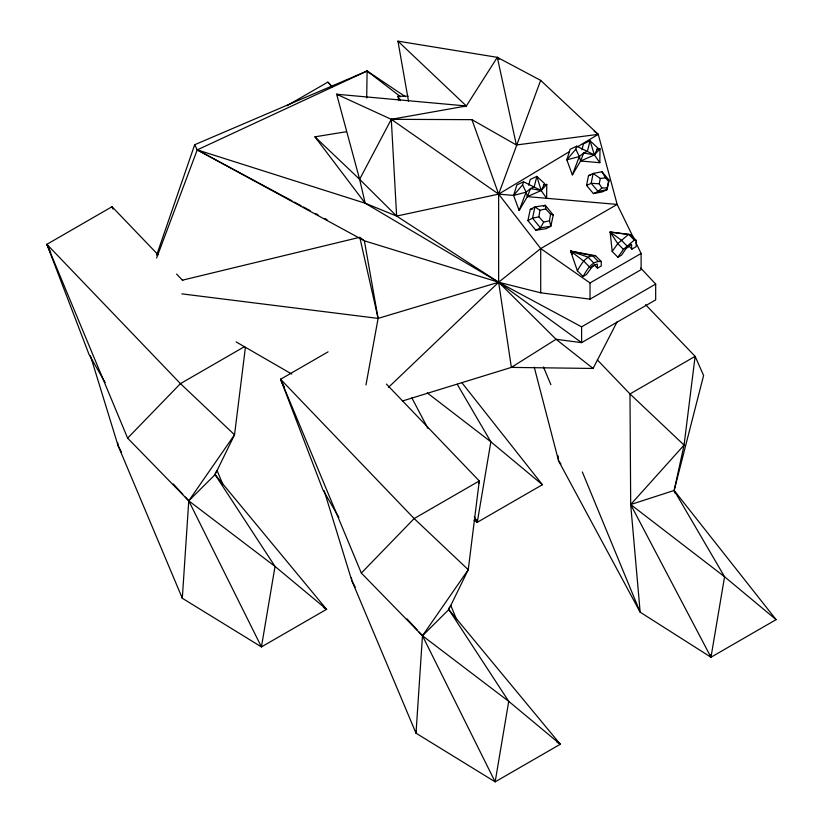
<?xml version="1.0" encoding="UTF-8"?>
<svg xmlns="http://www.w3.org/2000/svg" width="823" height="823" viewBox="0 0 823 823"><rect width="100%" height="100%" fill="white"/><g stroke="black" fill="none" stroke-linecap="round" stroke-linejoin="round"><path stroke-width="1.23" d="M543.478 184.856L546.77 184.393L546.626 198.292L541.174 190.545L536.863 176.379L530.218 179.476L528.747 185.288M599.844 162.687L594.391 154.94L576.758 146.185L570.113 149.292L566.81 159.816L572.366 174.877L580.596 161.02L599.844 162.687L599.988 148.788L596.696 149.251M366.708 97.947L367.099 70.994L194.691 144.725L156.607 255.243M631.899 249.132L631.262 244.472L625.974 248.618L621.632 255.058L617.867 257.229L612.189 251.457L610.152 232.024L630.624 234.699L636.313 240.47L636.117 246.694L631.899 249.132L629.06 246.242L624.955 248.618M245.419 347.296L234.534 434.781L188.765 500.837L182.305 598.259L261.436 646.919L326.577 609.318L215.081 474.624L215.667 472.124M386.419 384.094L479.284 480.951L468.246 569.711L422.477 635.768L416.016 733.19L495.148 781.85L560.288 744.249L448.792 609.555L449.379 607.065M608.742 181.605L608.876 179.898L601.994 171.75L593.146 173.447L588.496 175.618L586.542 185.463L593.434 193.6L602.271 191.903L606.921 189.732L608.742 181.605L605.522 177.891L601.994 171.75M543.458 206.264L545.31 205.308L545.752 208.939L550.525 214.206L549.476 220.78L543.664 222.087L538.89 216.819L539.929 210.246L534.94 206.923L530.31 209.33L527.893 220.595L535.845 230.255L546.215 228.629L550.844 226.232L553.262 214.957L545.31 205.308L534.94 206.923L532.522 218.198L527.893 220.595M474.048 520.259L477.268 522.307L490.858 441.817L457.249 384.3M534.24 367.161L558.611 460.942L640.16 612.178L710.979 657.238L724.569 576.748L674.15 490.467L684.067 445.099L695.116 356.349L645.582 304.685M365.978 384.969L378.107 318.398L364.373 240.8L360.69 238.001M607.611 187.942L601.87 187.973L599.247 183.807L600.296 178.478L593.146 173.447L591.192 183.292L598.074 191.43L606.921 189.732L608.876 179.898M478.698 483.451L479.284 480.951L414.154 518.562L361.338 573.075L422.477 635.768L508.737 701.361L560.288 744.249L557.068 742.202M581.964 149.683L583.435 143.871L590.081 140.774L597.827 148.017L594.391 154.94L580.596 161.02L579.351 156.535L575.802 149.22L576.758 146.185M523.541 181.79L522.584 184.825L526.134 192.14L527.378 196.625L541.174 190.545L544.61 183.622L536.863 176.379L534.209 186.842L530.516 188.57L527.378 196.625L519.148 210.482L513.593 195.421L516.895 184.897L523.541 181.79L541.174 190.545L546.77 184.393M408.486 101.085L397.941 41.15L497.308 57.332L540.66 80.366L498.645 194.125L498.645 282.238L511.361 367.397L593.095 368.457L617.199 321.639M156.617 258.011L197.242 149.889L367.099 70.994L405.348 96.661M519.148 210.482L526.134 192.14L530.516 188.57L541.174 190.545M572.366 174.877L579.351 156.535L583.733 152.965L587.427 151.237L590.081 140.774L594.391 154.94L583.733 152.965L580.596 161.02M215.081 474.624L275.026 566.43L261.436 646.919L188.765 500.837L215.081 474.624L234.534 434.781L180.443 383.631L46.89 244.328L112.021 206.727L158.016 254.698M448.792 609.555L508.737 701.361L495.148 781.85L422.477 635.768L448.792 609.555L468.246 569.711L414.154 518.562L280.592 379.259L328.068 351.853M640.757 268.113L655.674 284.079L581.604 326.844L498.645 282.238L365.175 203.209L359.63 179.311L391.285 119.325L466.353 105.972L497.308 57.332L499.345 58.886M543.664 222.087L540.474 227.848L535.845 230.255M597.498 268.175L597.241 264.07L593.373 265.212L586.388 274.584L583.044 276.518L577.355 270.746C581.347 263.946 586.254 254.77 595.523 255.686L601.202 261.457L601.284 265.983L597.498 268.175L594.659 265.284L590.214 267.845M583.044 276.518C587.036 269.718 591.932 260.541 601.202 261.457M612.189 251.457L617.744 243.608L628.649 234.308L634.338 240.09L636.313 240.47M617.867 257.229L623.433 249.379L634.338 240.09M194.691 144.725L197.242 149.889L365.175 203.209L396.635 216.079L498.645 194.125L513.593 195.421L522.584 184.825M575.802 149.22L566.81 159.816L579.351 156.535M594.391 154.94L599.988 148.788L597.786 149.374M323.357 607.271L326.577 609.318L275.026 566.43L188.765 500.837L127.627 438.145L180.443 383.631L244.472 346.658M388.487 387.355L498.645 282.238L540.711 248.567L617.178 204.423L598.259 134.355L540.66 80.366M601.87 187.973L598.074 191.43L593.434 193.6M402.354 401.017L511.361 367.397L556.06 339.282L581.604 342.646L655.674 299.881L655.674 284.079M569.362 151.689L498.645 194.125L391.285 119.325L336.648 94.233L359.63 179.311L396.635 216.079L498.645 282.238L581.604 342.646L581.604 326.844M577.417 146.854L598.259 134.355L594.175 131.238M287.001 105.704L327.852 82.115L332.276 86.734M292.052 200.874L197.242 149.889L364.373 240.8L498.645 282.238L540.711 292.803L590.029 299.161L590.029 282.947L641.117 253.453L635.551 242.044M590.029 299.161L641.117 269.666L641.117 253.453M474.295 516.659L477.268 522.307L542.408 484.706L461.95 382.788M597.261 359.816L629.986 393.95L684.067 445.099L630.685 504.54L710.979 657.238L776.11 619.637L674.15 490.467L703.603 375.473L695.116 356.349L629.986 393.95L630.685 504.54L640.16 612.178L582.355 471.98M586.542 185.463L591.192 183.292L599.247 183.807M511.361 367.397L513.737 366.43M181.842 293.862L378.107 318.398L498.645 282.238L556.06 339.282L593.095 368.457M463.884 106.661L466.353 105.972L397.941 41.15M513.593 195.421L526.134 192.14M182.367 280.19L359.774 237.302L378.107 318.398M539.929 210.246L545.752 208.939M538.89 216.819L532.522 218.198L540.474 227.848L550.844 226.232L549.476 220.78M588.496 175.618L590.708 175.196M365.175 203.209L314.931 136.824L346.442 131.701M530.31 209.33L532.615 208.97M396.635 216.079L391.285 119.325L471.929 119.654L516.381 144.982L598.259 134.355M600.296 178.478L605.522 177.891M398.599 100.015L397.941 96.27L408.167 96.178M527.378 196.625L617.178 204.423L634.43 239.771M466.353 105.972L336.648 94.233L339.035 95.087M630.624 234.699L610.152 232.024L611.273 234.318M595.523 255.686L570.606 251.108L577.355 270.746M391.285 119.325L393.785 119.839M550.525 214.206L553.262 214.957M574.176 252.404L570.606 251.108L572.438 254.461M294.305 202.088L301.084 205.729M303.337 206.943L310.106 210.585M315.754 213.62L318.007 214.834M324.787 218.476L327.04 219.69M236.108 341.915L291.743 374.033M572.726 252.363L570.606 251.108L592.704 255.768L598.393 261.539M471.929 119.654L498.645 194.125L540.711 248.567L590.029 282.947M400.534 96.754L367.099 70.994L369.939 73.556M427.26 392.9L490.858 441.817L542.408 484.706M557.264 741.873L560.288 744.249M323.552 606.942L326.577 609.318M776.11 619.637L724.569 576.748L630.685 504.54L674.15 490.467L674.706 492.977M314.931 136.824L359.63 179.311M630.428 243.773L631.858 245.213M626.931 245.892L621.252 240.11L610.152 232.024L617.744 243.608L623.433 249.379M593.671 262.897L587.982 257.126L570.606 251.108L583.63 261.004L589.319 266.786M499.077 59.163L497.308 57.332L516.381 144.982M176.585 274.069L182.778 280.53M407.025 618.875L417.333 630.14M419.041 632.013L422.477 635.768M173.314 483.945L182.757 494.263M185.329 497.082L188.765 500.837M327.852 82.115L331.268 85.931M560.936 463.997L558.611 460.942L558.117 455.839M338.891 517.43L322.842 489.664L280.592 379.259L284.449 387.355M105.179 382.5L89.131 354.734L46.89 244.328L50.738 252.424M397.941 96.27L400.389 100.581M411.85 397.89L427.909 428.423M355.227 587.252L351.719 580.39L324.19 490.817M121.516 452.321L118.008 445.449L90.479 355.886M543.458 366.976L550.885 384.711M112.021 206.727L113.008 209.093M280.592 379.259L361.338 573.075M46.89 244.328L127.627 438.145M450.757 605.327L456.631 619.585M217.046 470.396L222.93 484.644M710.424 654.738L710.979 657.238M476.712 519.797L477.268 522.307M415.666 730.711L416.016 733.19L351.719 580.39L351.483 577.839M181.965 595.78L182.305 598.259L118.008 445.449L117.771 442.908M540.711 248.567L540.711 292.803"/></g></svg>
